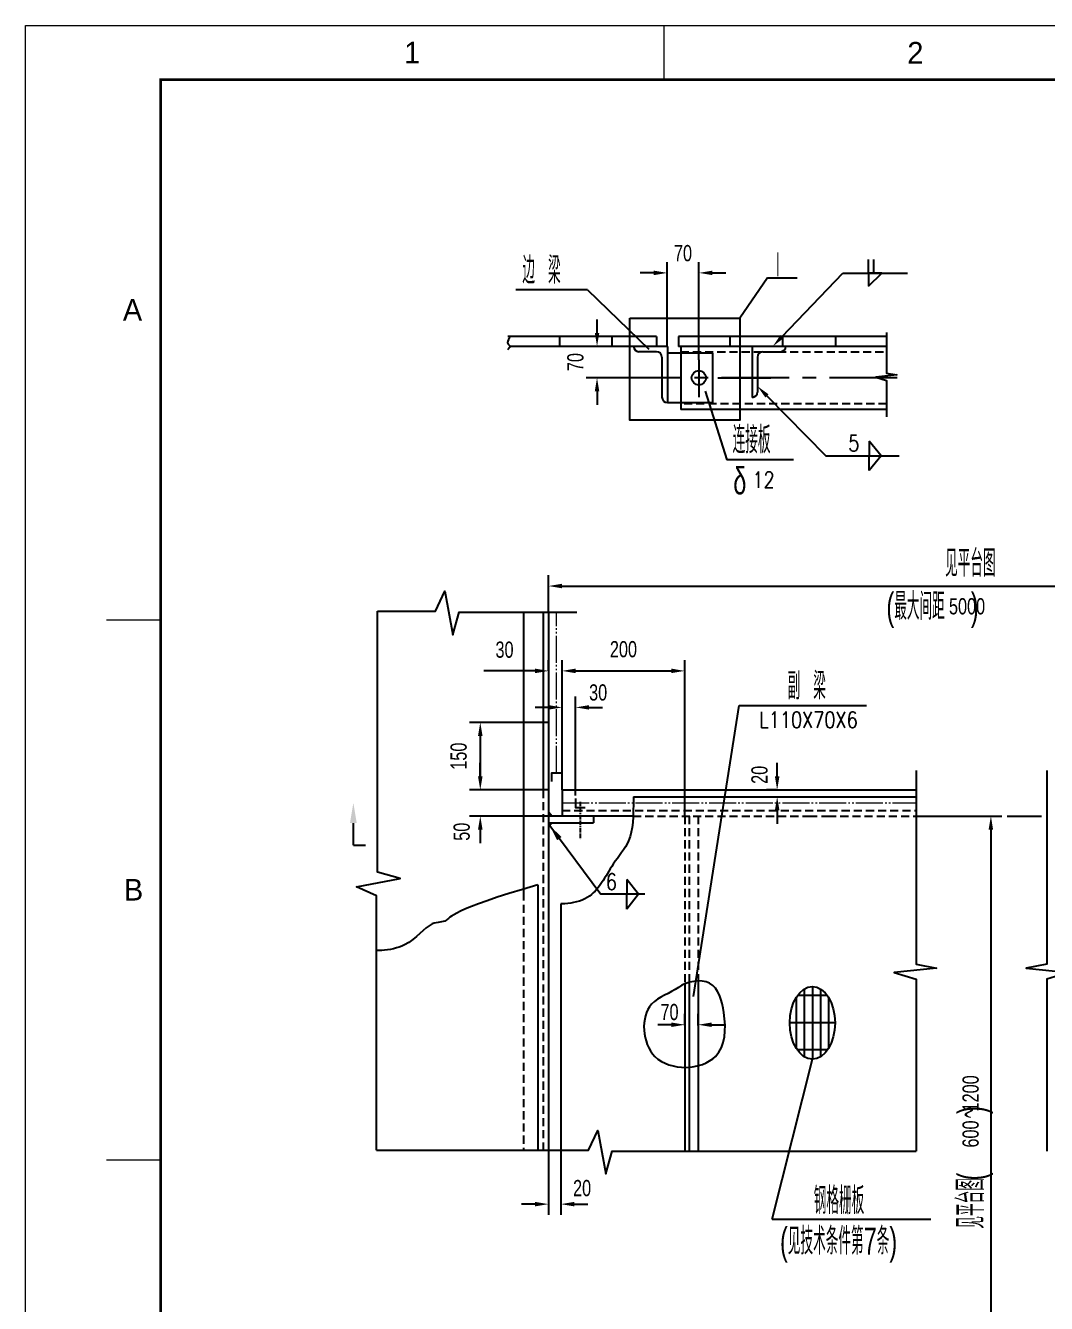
# Model space of a CAD drawing. Extents: x 148 to 221443, y -36682 to 6758.
# Drawn here: x 43810 to 47590, y -32790 to -28058 of the extents above; entities that cross this region are included whole.
import ezdxf
from ezdxf.enums import TextEntityAlignment as Align

# ---------------------------------------------------------------- set-up
doc = ezdxf.new("R2010")
doc.units = 0
doc.header["$LTSCALE"] = 10
doc.header["$MEASUREMENT"] = 0
for name, pattern in [('CENTERX2', [4, 2.5, -0.5, 0.5, -0.5]), ('HIDDENX2', [0.75, 0.5, -0.25]), ('PHANTOMS6', [13.6, 10, -0.8, 0.6, -0.8, 0.6, -0.8])]:
    doc.linetypes.add(name, pattern=pattern)
for name, color, linetype in [('2', 4, 'Continuous'), ('3', 255, 'Continuous'), ('9', 6, 'Continuous'), ('CENTER', 1, 'CENTERX2'), ('DIM', 4, 'Continuous')]:
    doc.layers.add(name, color=color, linetype=linetype)
doc.layers.add('2（细实线）', color=3, linetype='Continuous', lineweight=20)
doc.layers.add('图框层', color=7, linetype='Continuous', lineweight=15)
doc.styles.add('HZ', font='ROMS.SHX', dxfattribs={"width": 0.75, "bigfont": 'GBCBIG.SHX'})
doc.styles.get("Standard").update_dxf_attribs({"font": 'wison_e.shx', "width": 0.75, "bigfont": 'wison_c.shx'})
doc.styles.add('XW', font='ROMANS.shx', dxfattribs={"width": 0.85})
doc.dimstyles.new('DIM1', dxfattribs={"dimscale": 20, "dimtxt": 3, "dimasz": 2.5, "dimexe": 2, "dimexo": 0, "dimgap": 1, "dimtad": 0, "dimdec": 0, "dimzin": 0, "dimdsep": 46, "dimtxsty": 'Standard', "dimcen": 2, "dimclrd": 3, "dimclre": 3, "dimclrt": 3, "dimadec": 0, "dimazin": 0, "dimtfac": 0.666667, "dimtdec": 0, "dimtofl": 0, "dimtmove": 2, "dimatfit": 1, "dimfxl": 2, "dimtvp": 1.333333, "dimtolj": 1, "dimtzin": 0, "dimarcsym": 0})

# ---------------------------------------------------------------- blocks, each defined once
blk = doc.blocks.new('*D1912')
at = {"layer": 'Defpoints', "color": 0}
for p in [(46303.3, -28973.9), (46186.6, -29245.9), (46303.3, -29295.7)]:
    blk.add_point(p, dxfattribs=at)
at = {"layer": 'DIM', "color": 3, "lineweight": -2}
for p, q in [((46186.6, -29245.9), (46186.6, -28933.9)), ((46303.3, -29295.7), (46303.3, -28933.9)), ((46136.6, -28973.9), (46086.6, -28973.9)), ((46353.3, -28973.9), (46403.3, -28973.9))]:
    blk.add_line(p, q, dxfattribs=at)
at = {"layer": 'DIM', "color": 3}
for points in [[(46136.6, -28982.2), (46136.6, -28965.6), (46186.6, -28973.9)], [(46353.3, -28965.6), (46353.3, -28982.2), (46303.3, -28973.9)]]:
    blk.add_solid(points, dxfattribs=at)
at = {"layer": 'DIM', "color": 3, "insert": (46244.6, -28901.1), "char_height": 60, "attachment_point": 5}
blk.add_mtext('\\A1;70', dxfattribs=at)
blk = doc.blocks.new('*D1913')
at = {"layer": 'Defpoints', "color": 0}
for p in [(45926.3, -29245.9), (46061.6, -29245.9), (46067.5, -29362.5)]:
    blk.add_point(p, dxfattribs=at)
at = {"layer": 'DIM', "color": 3, "lineweight": -2}
for p, q in [((45926.3, -29195.9), (45926.3, -29145.9)), ((46061.6, -29245.9), (45886.3, -29245.9)), ((46067.5, -29362.5), (45886.3, -29362.5)), ((45926.3, -29412.5), (45926.3, -29462.5))]:
    blk.add_line(p, q, dxfattribs=at)
at = {"layer": 'DIM', "color": 3}
for points in [[(45918, -29195.9), (45934.6, -29195.9), (45926.3, -29245.9)], [(45934.6, -29412.5), (45918, -29412.5), (45926.3, -29362.5)]]:
    blk.add_solid(points, dxfattribs=at)
at = {"layer": 'DIM', "color": 3, "insert": (45846.3, -29304.2), "char_height": 60, "attachment_point": 5, "rotation": 90}
blk.add_mtext('\\A1;70', dxfattribs=at)
blk = doc.blocks.new('*D1916')
at = {"layer": 'Defpoints', "color": 0}
for p in [(45846.9, -30582.9), (45796.9, -30888.5), (45846.9, -30908.6)]:
    blk.add_point(p, dxfattribs=at)
at = {"layer": 'DIM', "color": 3, "lineweight": -2}
for p, q in [((45796.9, -30888.5), (45796.9, -30542.9)), ((45846.9, -30908.6), (45846.9, -30542.9)), ((45746.9, -30582.9), (45696.9, -30582.9)), ((45896.9, -30582.9), (45946.9, -30582.9))]:
    blk.add_line(p, q, dxfattribs=at)
at = {"layer": 'DIM', "color": 3}
for points in [[(45746.9, -30591.2), (45746.9, -30574.6), (45796.9, -30582.9)], [(45896.9, -30574.6), (45896.9, -30591.2), (45846.9, -30582.9)]]:
    blk.add_solid(points, dxfattribs=at)
at = {"layer": 'DIM', "color": 3, "insert": (45930.4, -30527.9), "char_height": 60, "attachment_point": 5}
blk.add_mtext('\\A1;30', dxfattribs=at)
blk = doc.blocks.new('*D1918')
at = {"layer": 'Defpoints', "color": 0}
for p in [(45726.9, -30638.5), (45493.9, -30888.5), (45706.9, -30888.5)]:
    blk.add_point(p, dxfattribs=at)
at = {"layer": 'DIM', "color": 3, "lineweight": -2}
for p, q in [((45726.9, -30638.5), (45453.9, -30638.5)), ((45493.9, -30688.5), (45493.9, -30838.5)), ((45706.9, -30888.5), (45453.9, -30888.5))]:
    blk.add_line(p, q, dxfattribs=at)
at = {"layer": 'DIM', "color": 3}
for points in [[(45502.3, -30688.5), (45485.6, -30688.5), (45493.9, -30638.5)], [(45485.6, -30838.5), (45502.3, -30838.5), (45493.9, -30888.5)]]:
    blk.add_solid(points, dxfattribs=at)
at = {"layer": 'DIM', "color": 3, "insert": (45413.9, -30763.5), "char_height": 60, "attachment_point": 5, "rotation": 90}
blk.add_mtext('\\A1;150', dxfattribs=at)
blk = doc.blocks.new('*D1919')
at = {"layer": 'Defpoints', "color": 0}
for p in [(47107.6, -30985.1), (47384.7, -33431.6), (47589.3, -33431.6)]:
    blk.add_point(p, dxfattribs=at)
at = {"layer": 'DIM', "color": 3, "lineweight": -2}
for p, q in [((47107.6, -30985.1), (47424.7, -30985.1)), ((47384.7, -31035.1), (47384.7, -33381.6)), ((47589.3, -33431.6), (47344.7, -33431.6))]:
    blk.add_line(p, q, dxfattribs=at)
at = {"layer": 'DIM', "color": 3}
for points in [[(47393, -31035.1), (47376.4, -31035.1), (47384.7, -30985.1)], [(47376.4, -33381.6), (47393, -33381.6), (47384.7, -33431.6)]]:
    blk.add_solid(points, dxfattribs=at)
at = {"layer": 'DIM', "color": 3, "insert": (47309.9, -32079), "char_height": 60, "attachment_point": 5, "rotation": 90}
blk.add_mtext('\\A1;600  1200', dxfattribs=at)
blk = doc.blocks.new('*D1920')
at = {"layer": 'Defpoints', "color": 0}
for p in [(48386.8, -30133.5), (45746.9, -30230.2), (48386.8, -30230.2)]:
    blk.add_point(p, dxfattribs=at)
at = {"layer": 'DIM', "color": 3, "lineweight": -2}
for p, q in [((45746.9, -30230.2), (45746.9, -30093.5)), ((48386.8, -30230.2), (48386.8, -30093.5)), ((45796.9, -30133.5), (48336.8, -30133.5))]:
    blk.add_line(p, q, dxfattribs=at)
at = {"layer": 'DIM', "color": 3}
for points in [[(45796.9, -30125.1), (45796.9, -30141.8), (45746.9, -30133.5)], [(48336.8, -30141.8), (48336.8, -30125.1), (48386.8, -30133.5)]]:
    blk.add_solid(points, dxfattribs=at)
at = {"layer": 'DIM', "color": 3, "insert": (47296.5, -30208.9), "char_height": 60, "attachment_point": 5}
blk.add_mtext('\\A1;5000', dxfattribs=at)
blk = doc.blocks.new('*D1921')
at = {"layer": 'Defpoints', "color": 0}
for p in [(46593.3, -30888.5), (46538.3, -30913.5), (46593.3, -30913.5)]:
    blk.add_point(p, dxfattribs=at)
at = {"layer": 'DIM', "color": 3, "lineweight": -2}
for p, q in [((46593.3, -30838.5), (46593.3, -30788.5)), ((46593.3, -30888.5), (46553.3, -30888.5)), ((46538.3, -30913.5), (46633.3, -30913.5)), ((46593.3, -30963.5), (46593.3, -31013.5))]:
    blk.add_line(p, q, dxfattribs=at)
at = {"layer": 'DIM', "color": 3}
for points in [[(46585, -30838.5), (46601.7, -30838.5), (46593.3, -30888.5)], [(46601.7, -30963.5), (46585, -30963.5), (46593.3, -30913.5)]]:
    blk.add_solid(points, dxfattribs=at)
at = {"layer": 'DIM', "color": 3, "insert": (46528.1, -30832.6), "char_height": 60, "attachment_point": 5, "rotation": 90}
blk.add_mtext('\\A1;20', dxfattribs=at)
blk = doc.blocks.new('*D1936')
at = {"layer": 'Defpoints', "color": 0}
for p in [(45493.9, -30888.5), (45653.6, -30888.5), (45746.9, -30985.1)]:
    blk.add_point(p, dxfattribs=at)
at = {"layer": 'DIM', "color": 3, "lineweight": -2}
for p, q in [((45493.9, -30838.5), (45493.9, -30788.5)), ((45653.6, -30888.5), (45453.9, -30888.5)), ((45746.9, -30985.1), (45453.9, -30985.1)), ((45493.9, -31035.1), (45493.9, -31085.1))]:
    blk.add_line(p, q, dxfattribs=at)
at = {"layer": 'DIM', "color": 3}
for points in [[(45485.6, -30838.5), (45502.3, -30838.5), (45493.9, -30888.5)], [(45502.3, -31035.1), (45485.6, -31035.1), (45493.9, -30985.1)]]:
    blk.add_solid(points, dxfattribs=at)
at = {"layer": 'DIM', "color": 3, "insert": (45425.3, -31043.3), "char_height": 60, "attachment_point": 5, "rotation": 90}
blk.add_mtext('\\A1;50', dxfattribs=at)
blk = doc.blocks.new('*D1949')
at = {"layer": 'Defpoints', "color": 0}
for p in [(45746.9, -32223), (45791.9, -32223), (45746.9, -32422.3)]:
    blk.add_point(p, dxfattribs=at)
at = {"layer": 'DIM', "color": 3, "lineweight": -2}
for p, q in [((45746.9, -32223), (45746.9, -32462.3)), ((45791.9, -32223), (45791.9, -32462.3)), ((45696.9, -32422.3), (45646.9, -32422.3)), ((45841.9, -32422.3), (45891.9, -32422.3))]:
    blk.add_line(p, q, dxfattribs=at)
at = {"layer": 'DIM', "color": 3}
for points in [[(45696.9, -32430.6), (45696.9, -32414), (45746.9, -32422.3)], [(45841.9, -32414), (45841.9, -32430.6), (45791.9, -32422.3)]]:
    blk.add_solid(points, dxfattribs=at)
at = {"layer": 'DIM', "color": 3, "insert": (45870.9, -32363.2), "char_height": 60, "attachment_point": 5}
blk.add_mtext('\\A1;20', dxfattribs=at)
blk = doc.blocks.new('*D1950')
at = {"layer": 'Defpoints', "color": 0}
for p in [(46251.2, -30447.7), (45796.9, -30542.9), (46251.2, -30985.1)]:
    blk.add_point(p, dxfattribs=at)
at = {"layer": 'DIM', "color": 3, "lineweight": -2}
for p, q in [((45796.9, -30542.9), (45796.9, -30407.7)), ((46251.2, -30985.1), (46251.2, -30407.7)), ((45846.9, -30447.7), (46201.2, -30447.7))]:
    blk.add_line(p, q, dxfattribs=at)
at = {"layer": 'DIM', "color": 3}
for points in [[(45846.9, -30439.3), (45846.9, -30456), (45796.9, -30447.7)], [(46201.2, -30456), (46201.2, -30439.3), (46251.2, -30447.7)]]:
    blk.add_solid(points, dxfattribs=at)
at = {"layer": 'DIM', "color": 3, "insert": (46024.1, -30367.7), "char_height": 60, "attachment_point": 5}
blk.add_mtext('\\A1;200', dxfattribs=at)
blk = doc.blocks.new('*D1951')
at = {"layer": 'Defpoints', "color": 0}
for p in [(46251.5, -31761.3), (46301.2, -31758), (46301.2, -31761.3)]:
    blk.add_point(p, dxfattribs=at)
at = {"layer": 'DIM', "color": 3, "lineweight": -2}
for p, q in [((46251.5, -31761.3), (46251.5, -31718)), ((46301.2, -31761.3), (46301.2, -31718)), ((46201.5, -31758), (46151.5, -31758)), ((46351.2, -31758), (46401.2, -31758))]:
    blk.add_line(p, q, dxfattribs=at)
at = {"layer": 'DIM', "color": 3}
for points in [[(46201.5, -31766.4), (46201.5, -31749.7), (46251.5, -31758)], [(46351.2, -31749.7), (46351.2, -31766.4), (46301.2, -31758)]]:
    blk.add_solid(points, dxfattribs=at)
at = {"layer": 'DIM', "color": 3, "insert": (46194.7, -31711.3), "char_height": 60, "attachment_point": 5}
blk.add_mtext('\\A1;70', dxfattribs=at)
blk = doc.blocks.new('*D1955')
at = {"layer": 'Defpoints', "color": 0}
for p in [(45746.9, -30447.7), (45746.9, -30447.7), (45796.9, -30447.7)]:
    blk.add_point(p, dxfattribs=at)
at = {"layer": 'DIM', "color": 3, "lineweight": -2}
for p, q in [((45746.9, -30447.7), (45746.9, -30407.7)), ((45796.9, -30447.7), (45796.9, -30407.7)), ((45696.9, -30447.7), (45646.9, -30447.7)), ((45846.9, -30447.7), (45896.9, -30447.7))]:
    blk.add_line(p, q, dxfattribs=at)
at = {"layer": 'DIM', "color": 3}
for points in [[(45696.9, -30456), (45696.9, -30439.3), (45746.9, -30447.7)], [(45846.9, -30439.3), (45846.9, -30456), (45796.9, -30447.7)]]:
    blk.add_solid(points, dxfattribs=at)
at = {"layer": 'DIM', "color": 3, "insert": (45583.7, -30369.4), "char_height": 60, "attachment_point": 5}
blk.add_mtext('\\A1;30', dxfattribs=at)
blk = doc.blocks.new('a2')
for p, q in [((15429.25, 10126.74), (15429.25, 10116.74)), ((15336.09, 10011.74), (15336.09, 10116.74)), ((15326.09, 10016.74), (15336.09, 10016.74)), ((15326.09, 9916.74), (15336.09, 9916.74))]:
    blk.add_line(p, q)
at = {"layer": '图框层', "ltscale": 10}
blk.add_lwpolyline([(15311.09, 10126.74), (15905.09, 10126.74), (15905.09, 9706.74), (15311.09, 9706.74)], close=True, dxfattribs=at)
at = {"layer": '图框层', "ltscale": 10, "const_width": 0.5}
blk.add_lwpolyline([(15336.09, 10116.74), (15895.09, 10116.74), (15895.09, 9716.74), (15336.09, 9716.74)], close=True, dxfattribs=at)
at = {"style": 'HZ'}
for s, p in [('1', (15382.67, 10121.74)), ('2', (15475.84, 10121.74)), ('A', (15330.89, 10074.1)), ('B', (15331.09, 9966.74))]:
    blk.add_text(s, height=4, dxfattribs=at).set_placement(p, align=Align.MIDDLE)

msp = doc.modelspace()

# ---------------------------------------------------------------- hatches: boundary and pattern name
h = msp.add_hatch()
h.set_pattern_fill('ANSI37', color=256, scale=16.666667, style=0)
h.set_pattern_definition([(45, (45203.2028, -38841.6698), (-1.4731391, 1.4731391), []), (135, (45203.2028, -38841.6698), (-1.4731391, -1.4731391), [])])
h.paths.add_polyline_path([(45746.9403, -30969.919), (45746.9403, -30985.1221), (45759.6493, -30985.1221)])
h.paths.add_polyline_path([(45759.6493, -31010.1221), (45746.9403, -31010.1221), (45746.9403, -31025.5675)])

# ---------------------------------------------------------------- linework, layer by layer
for p, q in [((46146.6488, -29209.1993), (45596.3875, -29209.1993)), ((45786.9095, -29209.1993), (45786.9095, -29245.866)), ((45981.3372, -29209.1993), (45981.3372, -29245.866)), ((46146.6488, -29209.1993), (46146.6488, -29245.866)), ((46227.5299, -29209.1993), (46227.5299, -29245.866)), ((46998.4488, -29209.1993), (46227.5299, -29209.1993)), ((46418.6116, -29209.1993), (46418.6116, -29245.866)), ((46612.9893, -29209.1993), (46612.9893, -29245.866)), ((46809.5932, -29209.1993), (46809.5932, -29245.866)), ((46186.6488, -29245.866), (45603.5273, -29245.866)), ((46146.6488, -29265.866), (46081.6488, -29265.866)), ((46166.6488, -29285.866), (46166.6488, -29434.1993)), ((46186.6488, -29245.866), (46186.6488, -29454.1993)), ((46353.3155, -29270.866), (46186.6488, -29270.866)), ((46998.4488, -29245.866), (46227.5299, -29245.866)), ((46353.3155, -29270.866), (46353.3155, -29454.1993)), ((46500.4298, -29245.866), (46500.4298, -29435.0193)), ((46520.4298, -29285.866), (46520.4298, -29415.0193)), ((46540.4298, -29265.866), (46605.4298, -29265.866)), ((46186.6488, -29454.1993), (46353.3155, -29454.1993)), ((46236.6488, -29451.6993), (46236.6488, -29479.1993)), ((46998.4488, -29479.1993), (46236.6488, -29479.1993)), ((45653.607, -30230.1799), (45653.607, -30888.4554)), ((45726.9403, -30230.1799), (45726.9403, -30888.4554)), ((45746.9403, -30230.1799), (45746.9403, -32223.0477)), ((45746.9403, -30638.4554), (45726.9403, -30638.4554)), ((45653.607, -30888.4554), (45653.607, -31268.4347)), ((45746.9403, -30888.4554), (45653.607, -30888.4554)), ((45796.9403, -30888.4554), (45796.9403, -30985.1221)), ((45796.9403, -30888.4554), (47107.6263, -30888.4554)), ((46061.428, -30913.4554), (47107.6263, -30913.4554)), ((45746.9403, -30969.919), (45759.6493, -30985.1221)), ((46059.9097, -30985.1221), (45746.9403, -30985.1221)), ((45913.607, -30985.1221), (45913.607, -31010.1221)), ((45746.9403, -31010.1221), (45766.9403, -31010.1221)), ((45759.6493, -31010.1221), (45746.9403, -31025.5675)), ((45766.9403, -31010.1221), (45850.2737, -31010.1221)), ((45850.2737, -31010.1221), (45913.607, -31010.1221)), ((45706.9403, -31239.9959), (45706.9403, -32223.0477)), ((45791.9403, -31310.1629), (45791.9403, -32223.0477)), ((46251.2368, -31606.7917), (46251.7278, -31915.7772)), ((46301.2368, -31595.8576), (46301.2368, -31909.4181))]:
    msp.add_line(p, q)
at = {"color": 4, "linetype": 'PHANTOMS6', "lineweight": 0}
for p, q in [((45775.6708, -30825.5947), (45775.6708, -30231.491)), ((45796.9403, -30936.8534), (47107.6263, -30936.8534))]:
    msp.add_line(p, q, dxfattribs=at)
for points in [[(45758.7378, -30857.6303), (45758.7378, -30825.5947), (45792.6038, -30825.5947)], [(45846.9403, -30920.2423), (45846.9403, -30953.4645), (45882.0606, -30953.4645)]]:
    msp.add_lwpolyline(points)
msp.add_circle((46303.3155, -29362.5326), 26.6667)
for centre, start, end in [((46081.6488, -29245.866), 180, 270), ((46146.6488, -29285.866), 0, 90), ((46540.4298, -29285.866), 90, 180), ((46605.4298, -29245.866), 270, 0), ((46500.4298, -29415.0193), 270, 0), ((46186.6488, -29434.1993), 180, 270)]:
    msp.add_arc(centre, 20, start, end)
at = {"layer": '2', "color": 7, "linetype": 'Continuous'}
for p, q in [((46931.3064, -28974.8381), (46931.3064, -28924.8013)), ((46950.9815, -28974.8381), (46950.9815, -28924.8013)), ((46931.3064, -28974.8381), (46931.3064, -29023.0878)), ((46931.3064, -29023.0878), (46981.3883, -28974.8381)), ((46934.3008, -29596.4316), (46934.3008, -29651.046)), ((46978.0355, -29651.046), (46934.3008, -29596.4316)), ((46934.3008, -29705.6604), (46934.3008, -29651.046)), ((46978.0355, -29651.046), (46934.3008, -29705.6604)), ((45023.9927, -31093.5894), (45069.0995, -31093.5894)), ((46080.0476, -31275.068), (46036.3129, -31220.4536)), ((46036.3129, -31220.4536), (46036.3129, -31275.068)), ((46080.0476, -31275.068), (46036.3129, -31329.6825)), ((46036.3129, -31329.6825), (46036.3129, -31275.068)), ((46669.0014, -31649.089), (46778.5399, -31649.089)), ((46693.7706, -31625.3303), (46693.7706, -31876.6464)), ((46723.7706, -31616.4247), (46723.7706, -31885.5519)), ((46753.7706, -31625.3303), (46753.7706, -31876.6464)), ((46663.7706, -31656.9793), (46663.7706, -31844.9973)), ((46783.7706, -31656.9793), (46783.7706, -31844.9973)), ((46639.9206, -31749.089), (46807.6207, -31749.089)), ((46666.3709, -31849.089), (46781.1704, -31849.089))]:
    msp.add_line(p, q, dxfattribs=at)
at = {"layer": '2', "color": 3, "linetype": 'Continuous'}
for p, q in [((46557.202, -28992.7332), (46454.7052, -29141.7406)), ((46557.202, -28992.7332), (46667.7185, -28992.7332)), ((46611.7243, -29209.7411), (46836.5084, -28974.8381)), ((46836.5084, -28974.8381), (47076.1863, -28974.8381)), ((45891.4545, -29036.4173), (45625.1673, -29036.4173)), ((45891.4545, -29036.4173), (46118.1041, -29256.6051)), ((46327.278, -29411.4823), (46406.8923, -29666.2701)), ((46555.4786, -29429.3401), (46773.3888, -29651.046)), ((46654.4056, -29666.2701), (46406.8923, -29666.2701)), ((46773.3888, -29651.046), (47044.6639, -29651.046)), ((45646.9403, -30447.6631), (45507.6926, -30447.6631)), ((46283.5722, -31653.0547), (46452.5802, -30575.8328)), ((46452.5802, -30575.8328), (46924.5197, -30575.8328)), ((45023.9927, -31093.5894), (45023.9927, -31011.2693)), ((45751.0384, -31020.587), (45939.8435, -31275.068)), ((46102.7188, -31275.068), (45939.8435, -31275.068)), ((46575.1548, -32477.3795), (46723.7706, -31885.5519)), ((46575.1548, -32477.3795), (47162.3054, -32477.3795))]:
    msp.add_line(p, q, dxfattribs=at)
at = {"layer": '2', "color": 7, "linetype": 'Continuous'}
msp.add_lwpolyline([(46981.3883, -28974.8381), (46931.3064, -28974.8381)], dxfattribs=at)
at = {"layer": '2', "color": 3, "linetype": 'Continuous'}
msp.add_lwpolyline([(46048.3381, -29141.7406), (46454.7052, -29141.7406), (46454.7052, -29519.6641), (46048.3381, -29519.6641)], close=True, dxfattribs=at)
at = {"layer": '2', "color": 6, "linetype": 'Continuous'}
msp.add_ellipse((46723.7706, -31750.9883), major_axis=(0, -134.5636), ratio=0.623188198, dxfattribs=at)
at = {"layer": '2', "color": 3, "linetype": 'Continuous'}
for points in [[(46617.7451, -29215.5026), (46605.7035, -29203.9797), (46577.1556, -29245.866)], [(46549.5354, -29435.1815), (46561.4218, -29423.4986), (46520.4298, -29393.6808)], [(45011.4927, -31011.2693), (45036.4927, -31011.2693), (45023.9927, -30936.2693)], [(45778.7578, -31074.7316), (45794.8198, -31062.8148), (45751.0384, -31020.587)]]:
    msp.add_solid(points, dxfattribs=at)
at = {"layer": '3', "ltscale": 6}
for p, q in [((46236.6488, -29245.866), (46236.6488, -29451.6993)), ((47445.6416, -30985.1221), (47572.0742, -30985.1221)), ((46267.9035, -31600.9432), (46267.9035, -31915.097)), ((46251.2368, -31915.7774), (46251.2368, -32226.4019)), ((46267.9035, -31915.097), (46267.9035, -32226.4019)), ((46301.2368, -31909.4181), (46301.2368, -32226.4019))]:
    msp.add_line(p, q, dxfattribs=at)
at = {"layer": '3', "linetype": 'HIDDENX2', "ltscale": 6}
for p, q in [((46236.6488, -29265.866), (46998.4488, -29265.866)), ((46998.4488, -29459.1993), (46236.6488, -29459.1993)), ((45726.9403, -30888.4554), (45726.9403, -32223.0477)), ((45796.9403, -30965.1221), (47107.6263, -30965.1221)), ((46059.9097, -30985.1221), (46281.9403, -30985.1221)), ((46251.2368, -30985.1221), (46251.2368, -31606.7917)), ((46267.9035, -30985.1221), (46267.9035, -31600.9432)), ((46281.9403, -30985.1221), (46711.9403, -30985.1221)), ((46301.2368, -30985.1221), (46301.2368, -31595.8576)), ((46711.9403, -30985.1221), (46781.9403, -30985.1221)), ((46781.9403, -30985.1221), (47107.6263, -30985.1221)), ((45653.607, -31268.4347), (45653.607, -32223.0477))]:
    msp.add_line(p, q, dxfattribs=at)
at = {"layer": '9', "linetype": 'Continuous'}
for points in [[(46998.4488, -29194.637), (46998.4488, -29344.8954), (47036.3361, -29351.9942), (46958.1936, -29360.2762), (46998.4488, -29372.1076), (46998.4488, -29506.9852)], [(45113.135, -30226.8258), (45328.6285, -30226.8258), (45362.1939, -30153.0342), (45392.4027, -30314.0339), (45415.8985, -30230.1799), (45850.8999, -30230.1799)], [(45109.7808, -32223.0477), (45109.7808, -31280.2887), (45035.9893, -31246.7233), (45196.989, -31216.5144), (45113.135, -31193.0186), (45113.135, -30226.8258)], [(47107.6263, -30816.078), (47107.6263, -31534.2085), (47183.4008, -31548.4061), (47027.1159, -31564.97), (47107.6263, -31588.6328), (47107.6263, -32226.4019)], [(47591.6832, -30816.078), (47591.6832, -31534.2085), (47515.9087, -31548.4061), (47672.1936, -31564.97), (47591.6832, -31588.6328), (47591.6832, -32226.4019)], [(45109.7808, -32223.0477), (45895.1593, -32223.0477), (45928.7247, -32149.2562), (45958.9336, -32310.2559), (45982.4294, -32226.4019), (47107.6263, -32226.4019)]]:
    msp.add_lwpolyline(points, dxfattribs=at)
msp.add_spline([(45602.8573, -29213.7715), (45597.1888, -29237.8452), (45602.8573, -29243.5096), (45595.0632, -29259.0868)], degree=3, dxfattribs=at)
at = {"layer": '9'}
msp.add_open_spline([(46061.428, -30913.4554), (46060.717, -30989.9551), (46059.4611, -31072.832), (45971.5536, -31174.3108), (45920.7841, -31289.3071), (45829.3332, -31309.641), (45794.1667, -31310.1939), (45791.9403, -31310.1634)], degree=3, knots=[0, 0, 0, 0, 81.084024478, 143.239907095, 237.075173757, 288.732682538, 300.165902369, 300.165902369, 300.165902369, 300.165902369], dxfattribs=at)
at = {"layer": '9', "linetype": 'Continuous'}
msp.add_open_spline([(45706.9403, -31239.9959), (45382.6764, -31333.8057), (45381.4204, -31383.5227), (45305.3205, -31371.0548), (45242.7435, -31462.3406), (45151.2926, -31482.6745), (45116.1261, -31483.2274), (45109.7808, -31483.1964)], degree=3, knots=[0, 0, 0, 0, 81.084024478, 143.239907095, 237.075173757, 288.732682538, 300.165902369, 300.165902369, 300.165902369, 300.165902369], dxfattribs=at)
at = {"layer": '9', "linetype": 'Continuous', "start_tangent": (0.805953933, 0.591978258), "end_tangent": (0.805953933, 0.591978258)}
msp.add_spline([(46227.8707, -31619.9182), (46343.1032, -31604.3603), (46396.0479, -31713.2657), (46364.904, -31875.0682), (46140.6677, -31875.0682), (46128.2101, -31682.1499), (46227.8707, -31619.9182)], degree=3, dxfattribs=at)
at = {"layer": 'CENTER', "ltscale": 10}
for p, q in [((46303.3155, -29295.7013), (46303.3155, -29433.8212)), ((47037.2938, -29362.5326), (46067.4708, -29362.5326)), ((46373.3155, -29362.5326), (46569.6013, -29362.5326))]:
    msp.add_line(p, q, dxfattribs=at)
at = {"layer": 'CENTER', "ltscale": 0.6}
msp.add_line((45863.607, -30932.3114), (45863.607, -31070.4312), dxfattribs=at)

# ---------------------------------------------------------------- block references
at = {"layer": '2（细实线）', "xscale": 20, "yscale": 20, "zscale": 20}
msp.add_blockref('a2', (-262411.7048, -230592.8857), dxfattribs=at)

# ---------------------------------------------------------------- texts
at = {"layer": '2', "color": 3, "linetype": 'Continuous'}
for s, height, style, width, p in [('边  梁', 100, 'HZ', 0.65, (45649.7429, -29014.2039)), ('连接板', 100, 'HZ', 0.65, (46428.4039, -29642.3079)), ('δ', 100, 'HZ', 0.65, (46430.9112, -29794.0585)), ('12', 60, 'XW', 0.8, (46501.7171, -29770.3633)), ('见平台图', 100, 'HZ', 0.65, (47215.2868, -30098.8705)), ('(最大间距    )', 100, 'HZ', 0.65, (46997.8304, -30258.6852)), ('副  梁', 100, 'HZ', 0.65, (46631.8591, -30553.6194)), ('L110X70X6', 60, 'XW', 0.8, (46527.6578, -30658.7168)), ('钢格栅板', 100, 'HZ', 0.65, (46728.8254, -32459.2739)), ('(见技术条件第7条)', 100, 'HZ', 0.65, (46603.8625, -32608.8988))]:
    msp.add_text(s, height=height, dxfattribs=dict(at, style=style, width=width)).set_placement(p)
for s, height, style, width, p in [('Ⅰ', 100, 'HZ', 0.65, (46619.3361, -28945.7912)), ('5', 60, 'XW', 0.8, (46897.8281, -29604.3843)), ('6', 60, 'XW', 0.8, (45999.8402, -31228.4063))]:
    msp.add_text(s, height=height, dxfattribs=dict(at, style=style, width=width)).set_placement(p, align=Align.MIDDLE_RIGHT)
at = {"layer": '2', "color": 3, "linetype": 'Continuous', "style": 'HZ', "width": 0.65}
for s, p in [('(         )', (47362.0146, -32334.5321)), ('～', (47358.2479, -32104.9197)), ('见平台图', (47359.5321, -32513.3128))]:
    msp.add_text(s, height=100, rotation=90, dxfattribs=at).set_placement(p)

# ---------------------------------------------------------------- dimensions: what is measured, and where the dimension line sits
at = {"layer": 'DIM'}
for base, p1, p2, text, picture, middle in [((46303.3155, -28973.914), (46186.6488, -29245.866), (46303.3155, -29295.7013), '70', '*D1912', (46244.6429, -28901.1191)), ((48386.8166, -30133.4716), (45746.9403, -30230.1799), (48386.8166, -30230.1799), '5000', '*D1920', (47296.5053, -30208.9179)), ((45746.9403, -30447.6631), (45796.9403, -30447.6631), (45746.9403, -30447.6631), '30', '*D1955', (45583.687, -30369.4297)), ((45846.9403, -30582.9096), (45796.9403, -30888.4554), (45846.9403, -30908.6146), '30', '*D1916', (45930.4417, -30527.9203))]:
    dim = msp.add_linear_dim(base=base, p1=p1, p2=p2, text=text, dimstyle='DIM1', override={"dimtxsty": 'Standard'}, dxfattribs=at)
    dim.commit()
    dim.dimension.update_dxf_attribs({"geometry": picture, "text_midpoint": middle, "dimtype": 160})
for base, p1, p2, text, picture, middle in [((45926.3153, -29245.866), (46067.4708, -29362.5326), (46061.6488, -29245.866), '70', '*D1913', (45846.3153, -29304.1993)), ((45493.9296, -30888.4554), (45726.9403, -30638.4554), (45706.9403, -30888.4554), '150', '*D1918', (45413.9296, -30763.4554))]:
    dim = msp.add_linear_dim(base=base, p1=p1, p2=p2, angle=90, text=text, dimstyle='DIM1', override={"dimtxsty": 'Standard'}, dxfattribs=at)
    dim.commit()
    dim.dimension.update_dxf_attribs({"geometry": picture, "text_midpoint": middle})
dim = msp.add_linear_dim(base=(46251.2368, -30447.6631), p1=(45796.9403, -30542.9096), p2=(46251.2368, -30985.1221), text='200', dimstyle='DIM1', dxfattribs=at)
dim.commit()
dim.dimension.update_dxf_attribs({"geometry": '*D1950', "text_midpoint": (46024.0886, -30367.6631)})
for base, p1, p2, text, picture, middle in [((45493.9296, -30888.4554), (45746.9403, -30985.1221), (45653.607, -30888.4554), '50', '*D1936', (45425.2646, -31043.2702)), ((46593.3252, -30913.4554), (46593.3252, -30888.4554), (46538.2991, -30913.4554), '20', '*D1921', (46528.1091, -30832.5793)), ((47384.6882, -33431.6334), (47107.6263, -30985.1221), (47589.3153, -33431.6334), '600  1200', '*D1919', (47309.9172, -32078.9692))]:
    dim = msp.add_linear_dim(base=base, p1=p1, p2=p2, angle=90, text=text, dimstyle='DIM1', dxfattribs=at)
    dim.commit()
    dim.dimension.update_dxf_attribs({"geometry": picture, "text_midpoint": middle, "dimtype": 160})
for base, p1, p2, text, picture, middle in [((46301.2368, -31758.0201), (46251.4823, -31761.2844), (46301.2368, -31761.2844), '70', '*D1951', (46194.7255, -31711.2655)), ((45746.9403, -32422.2962), (45791.9403, -32223.0477), (45746.9403, -32223.0477), '20', '*D1949', (45870.9362, -32363.1975))]:
    dim = msp.add_linear_dim(base=base, p1=p1, p2=p2, text=text, dimstyle='DIM1', dxfattribs=at)
    dim.commit()
    dim.dimension.update_dxf_attribs({"geometry": picture, "text_midpoint": middle, "dimtype": 160})

doc.saveas('drawing.dxf')
